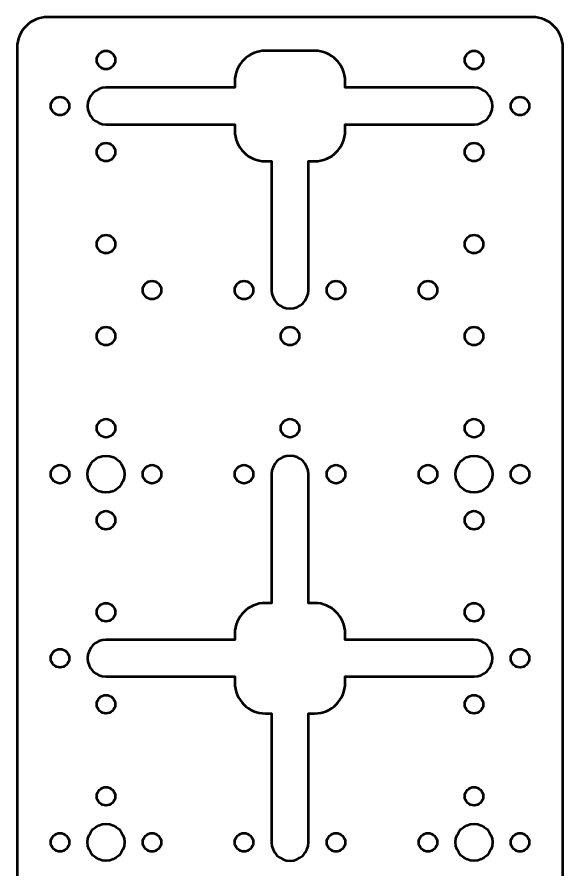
# Model space of a CAD drawing. Header units: centimetres. Extents: x -142 to 94, y -75 to 149.
# Drawn here: x -28.45 to -19.55, y 53.55 to 67.45 of the extents above; entities that cross this region are included whole.
import ezdxf

# ---------------------------------------------------------------- set-up
doc = ezdxf.new("R2010")
doc.units = ezdxf.units.CM
doc.header["$MEASUREMENT"] = 0
doc.layers.add('Layer 1', color=7, linetype='Continuous')

msp = doc.modelspace()

# ---------------------------------------------------------------- linework, layer by layer
at = {"layer": 'Layer 1', "lineweight": 53}
for centre, major_axis in [((-27, 66.75), (0, 0.15)), ((-21, 66.75), (0, 0.15)), ((-27.75, 66), (0, 0.15)), ((-20.25, 66), (0, 0.15)), ((-27, 65.25), (0, 0.15)), ((-21, 65.25), (0, 0.15)), ((-27, 63.75), (0, 0.15)), ((-21, 63.75), (0, 0.15)), ((-26.25, 63), (0, 0.15)), ((-24.75, 63), (0, 0.15)), ((-23.25, 63), (0, 0.15)), ((-21.75, 63), (0, 0.15)), ((-27, 62.25), (0, 0.15)), ((-24, 62.25), (0, 0.15)), ((-21, 62.25), (0, 0.15)), ((-27, 60.75), (0, 0.15)), ((-24, 60.75), (0, 0.15)), ((-21, 60.75), (0, 0.15)), ((-26.99999, 59.99999), (0, 0.30001)), ((-20.99999, 59.99999), (0, 0.30001)), ((-27.75, 60), (0, 0.15)), ((-26.25, 60), (0, 0.15)), ((-24.75, 60), (0, 0.15)), ((-23.25, 60), (0, 0.15)), ((-21.75, 60), (0, 0.15)), ((-20.25, 60), (0, 0.15)), ((-27, 59.25), (0, 0.15)), ((-21, 59.25), (0, 0.15)), ((-27, 57.75), (0, 0.15)), ((-21, 57.75), (0, 0.15)), ((-27.75, 57), (0, 0.15)), ((-20.25, 57), (0, 0.15)), ((-27, 56.25), (0, 0.15)), ((-21, 56.25), (0, 0.15)), ((-27, 54.75), (0, 0.15)), ((-21, 54.75), (0, 0.15)), ((-26.99999, 53.99999), (0, 0.30001)), ((-20.99999, 53.99999), (0, 0.30001)), ((-27.75, 54), (0, 0.15)), ((-26.25, 54), (0, 0.15)), ((-24.75, 54), (0, 0.15)), ((-23.25, 54), (0, 0.15)), ((-21.75, 54), (0, 0.15)), ((-20.25, 54), (0, 0.15))]:
    msp.add_ellipse(centre, major_axis=major_axis, ratio=1, dxfattribs=at)
for points, knots in [([(-28.45, 47.05), (-28.45, 47.05), (-28.45, 66.95), (-28.45, 66.95), (-28.45, 66.95), (-28.45, 67.22614), (-28.22614, 67.45), (-27.95, 67.45), (-27.95, 67.45), (-27.95, 67.45), (-20.05, 67.45), (-20.05, 67.45), (-20.05, 67.45), (-19.77386, 67.45), (-19.55, 67.22614), (-19.55, 66.95), (-19.55, 66.95), (-19.55, 66.95), (-19.55, 47.05), (-19.55, 47.05), (-19.55, 47.05), (-19.55, 46.77386), (-19.77386, 46.55), (-20.05, 46.55), (-20.05, 46.55), (-20.05, 46.55), (-27.95, 46.55), (-27.95, 46.55), (-27.95, 46.55), (-28.22614, 46.55), (-28.45, 46.77386), (-28.45, 47.05)], [0, 0, 0, 0, 0.11111111, 0.11111111, 0.11111111, 0.11111111, 0.22222222, 0.22222222, 0.22222222, 0.22222222, 0.33333333, 0.33333333, 0.33333333, 0.33333333, 0.44444444, 0.44444444, 0.44444444, 0.44444444, 0.55555556, 0.55555556, 0.55555556, 0.55555556, 0.66666667, 0.66666667, 0.66666667, 0.66666667, 0.77777778, 0.77777778, 0.77777778, 0.77777778, 1, 1, 1, 1]), ([(-24.9, 65.6), (-24.9, 65.6), (-24.9, 65.7), (-24.9, 65.7), (-24.9, 65.7), (-24.9, 65.7), (-27, 65.7), (-27, 65.7), (-27, 65.7), (-27.16569, 65.7), (-27.3, 65.83431), (-27.3, 66), (-27.3, 66), (-27.3, 66.16569), (-27.16569, 66.3), (-27, 66.3), (-27, 66.3), (-27, 66.3), (-24.9, 66.3), (-24.9, 66.3), (-24.9, 66.3), (-24.9, 66.3), (-24.9, 66.4), (-24.9, 66.4), (-24.9, 66.4), (-24.9, 66.67614), (-24.67614, 66.9), (-24.4, 66.9), (-24.4, 66.9), (-24.4, 66.9), (-24.3, 66.9), (-24.3, 66.9), (-24.3, 66.9), (-24.3, 66.9), (-23.7, 66.9), (-23.7, 66.9), (-23.7, 66.9), (-23.7, 66.9), (-23.6, 66.9), (-23.6, 66.9), (-23.6, 66.9), (-23.32386, 66.9), (-23.1, 66.67614), (-23.1, 66.4), (-23.1, 66.4), (-23.1, 66.4), (-23.1, 66.3), (-23.1, 66.3), (-23.1, 66.3), (-23.1, 66.3), (-21, 66.3), (-21, 66.3), (-21, 66.3), (-20.83431, 66.3), (-20.7, 66.16569), (-20.7, 66), (-20.7, 66), (-20.7, 65.83431), (-20.83431, 65.7), (-21, 65.7), (-21, 65.7), (-21, 65.7), (-23.1, 65.7), (-23.1, 65.7), (-23.1, 65.7), (-23.1, 65.7), (-23.1, 65.6), (-23.1, 65.6), (-23.1, 65.6), (-23.1, 65.32386), (-23.32386, 65.1), (-23.6, 65.1), (-23.6, 65.1), (-23.6, 65.1), (-23.7, 65.1), (-23.7, 65.1), (-23.7, 65.1), (-23.7, 65.1), (-23.7, 63), (-23.7, 63), (-23.7, 63), (-23.7, 62.83431), (-23.83431, 62.7), (-24, 62.7), (-24, 62.7), (-24.16569, 62.7), (-24.3, 62.83431), (-24.3, 63), (-24.3, 63), (-24.3, 63), (-24.3, 65.1), (-24.3, 65.1), (-24.3, 65.1), (-24.3, 65.1), (-24.4, 65.1), (-24.4, 65.1), (-24.4, 65.1), (-24.67614, 65.1), (-24.9, 65.32386), (-24.9, 65.6)], [0, 0, 0, 0, 0.03846154, 0.03846154, 0.03846154, 0.03846154, 0.07692308, 0.07692308, 0.07692308, 0.07692308, 0.11538462, 0.11538462, 0.11538462, 0.11538462, 0.15384615, 0.15384615, 0.15384615, 0.15384615, 0.19230769, 0.19230769, 0.19230769, 0.19230769, 0.23076923, 0.23076923, 0.23076923, 0.23076923, 0.26923077, 0.26923077, 0.26923077, 0.26923077, 0.30769231, 0.30769231, 0.30769231, 0.30769231, 0.34615385, 0.34615385, 0.34615385, 0.34615385, 0.38461538, 0.38461538, 0.38461538, 0.38461538, 0.42307692, 0.42307692, 0.42307692, 0.42307692, 0.46153846, 0.46153846, 0.46153846, 0.46153846, 0.5, 0.5, 0.5, 0.5, 0.53846154, 0.53846154, 0.53846154, 0.53846154, 0.57692308, 0.57692308, 0.57692308, 0.57692308, 0.61538462, 0.61538462, 0.61538462, 0.61538462, 0.65384615, 0.65384615, 0.65384615, 0.65384615, 0.69230769, 0.69230769, 0.69230769, 0.69230769, 0.73076923, 0.73076923, 0.73076923, 0.73076923, 0.76923077, 0.76923077, 0.76923077, 0.76923077, 0.80769231, 0.80769231, 0.80769231, 0.80769231, 0.84615385, 0.84615385, 0.84615385, 0.84615385, 0.88461538, 0.88461538, 0.88461538, 0.88461538, 0.92307692, 0.92307692, 0.92307692, 0.92307692, 1, 1, 1, 1]), ([(-24.9, 56.6), (-24.9, 56.6), (-24.9, 56.7), (-24.9, 56.7), (-24.9, 56.7), (-24.9, 56.7), (-27, 56.7), (-27, 56.7), (-27, 56.7), (-27.16569, 56.7), (-27.3, 56.83431), (-27.3, 57), (-27.3, 57), (-27.3, 57.16569), (-27.16569, 57.3), (-27, 57.3), (-27, 57.3), (-27, 57.3), (-24.9, 57.3), (-24.9, 57.3), (-24.9, 57.3), (-24.9, 57.3), (-24.9, 57.4), (-24.9, 57.4), (-24.9, 57.4), (-24.9, 57.67614), (-24.67614, 57.9), (-24.4, 57.9), (-24.4, 57.9), (-24.4, 57.9), (-24.3, 57.9), (-24.3, 57.9), (-24.3, 57.9), (-24.3, 57.9), (-24.3, 60), (-24.3, 60), (-24.3, 60), (-24.3, 60.16569), (-24.16569, 60.3), (-24, 60.3), (-24, 60.3), (-23.83431, 60.3), (-23.7, 60.16569), (-23.7, 60), (-23.7, 60), (-23.7, 60), (-23.7, 57.9), (-23.7, 57.9), (-23.7, 57.9), (-23.7, 57.9), (-23.6, 57.9), (-23.6, 57.9), (-23.6, 57.9), (-23.32386, 57.9), (-23.1, 57.67614), (-23.1, 57.4), (-23.1, 57.4), (-23.1, 57.4), (-23.1, 57.3), (-23.1, 57.3), (-23.1, 57.3), (-23.1, 57.3), (-21, 57.3), (-21, 57.3), (-21, 57.3), (-20.83431, 57.3), (-20.7, 57.16569), (-20.7, 57), (-20.7, 57), (-20.7, 56.83431), (-20.83431, 56.7), (-21, 56.7), (-21, 56.7), (-21, 56.7), (-23.1, 56.7), (-23.1, 56.7), (-23.1, 56.7), (-23.1, 56.7), (-23.1, 56.6), (-23.1, 56.6), (-23.1, 56.6), (-23.1, 56.32386), (-23.32386, 56.1), (-23.6, 56.1), (-23.6, 56.1), (-23.6, 56.1), (-23.7, 56.1), (-23.7, 56.1), (-23.7, 56.1), (-23.7, 56.1), (-23.7, 54), (-23.7, 54), (-23.7, 54), (-23.7, 53.83431), (-23.83431, 53.7), (-24, 53.7), (-24, 53.7), (-24.16569, 53.7), (-24.3, 53.83431), (-24.3, 54), (-24.3, 54), (-24.3, 54), (-24.3, 56.1), (-24.3, 56.1), (-24.3, 56.1), (-24.3, 56.1), (-24.4, 56.1), (-24.4, 56.1), (-24.4, 56.1), (-24.67614, 56.1), (-24.9, 56.32386), (-24.9, 56.6)], [0, 0, 0, 0, 0.03448276, 0.03448276, 0.03448276, 0.03448276, 0.06896552, 0.06896552, 0.06896552, 0.06896552, 0.10344828, 0.10344828, 0.10344828, 0.10344828, 0.13793103, 0.13793103, 0.13793103, 0.13793103, 0.17241379, 0.17241379, 0.17241379, 0.17241379, 0.20689655, 0.20689655, 0.20689655, 0.20689655, 0.24137931, 0.24137931, 0.24137931, 0.24137931, 0.27586207, 0.27586207, 0.27586207, 0.27586207, 0.31034483, 0.31034483, 0.31034483, 0.31034483, 0.34482759, 0.34482759, 0.34482759, 0.34482759, 0.37931034, 0.37931034, 0.37931034, 0.37931034, 0.4137931, 0.4137931, 0.4137931, 0.4137931, 0.44827586, 0.44827586, 0.44827586, 0.44827586, 0.48275862, 0.48275862, 0.48275862, 0.48275862, 0.51724138, 0.51724138, 0.51724138, 0.51724138, 0.55172414, 0.55172414, 0.55172414, 0.55172414, 0.5862069, 0.5862069, 0.5862069, 0.5862069, 0.62068966, 0.62068966, 0.62068966, 0.62068966, 0.65517241, 0.65517241, 0.65517241, 0.65517241, 0.68965517, 0.68965517, 0.68965517, 0.68965517, 0.72413793, 0.72413793, 0.72413793, 0.72413793, 0.75862069, 0.75862069, 0.75862069, 0.75862069, 0.79310345, 0.79310345, 0.79310345, 0.79310345, 0.82758621, 0.82758621, 0.82758621, 0.82758621, 0.86206897, 0.86206897, 0.86206897, 0.86206897, 0.89655172, 0.89655172, 0.89655172, 0.89655172, 0.93103448, 0.93103448, 0.93103448, 0.93103448, 1, 1, 1, 1])]:
    msp.add_open_spline(points, degree=3, knots=knots, dxfattribs=at)

doc.saveas('drawing.dxf')
